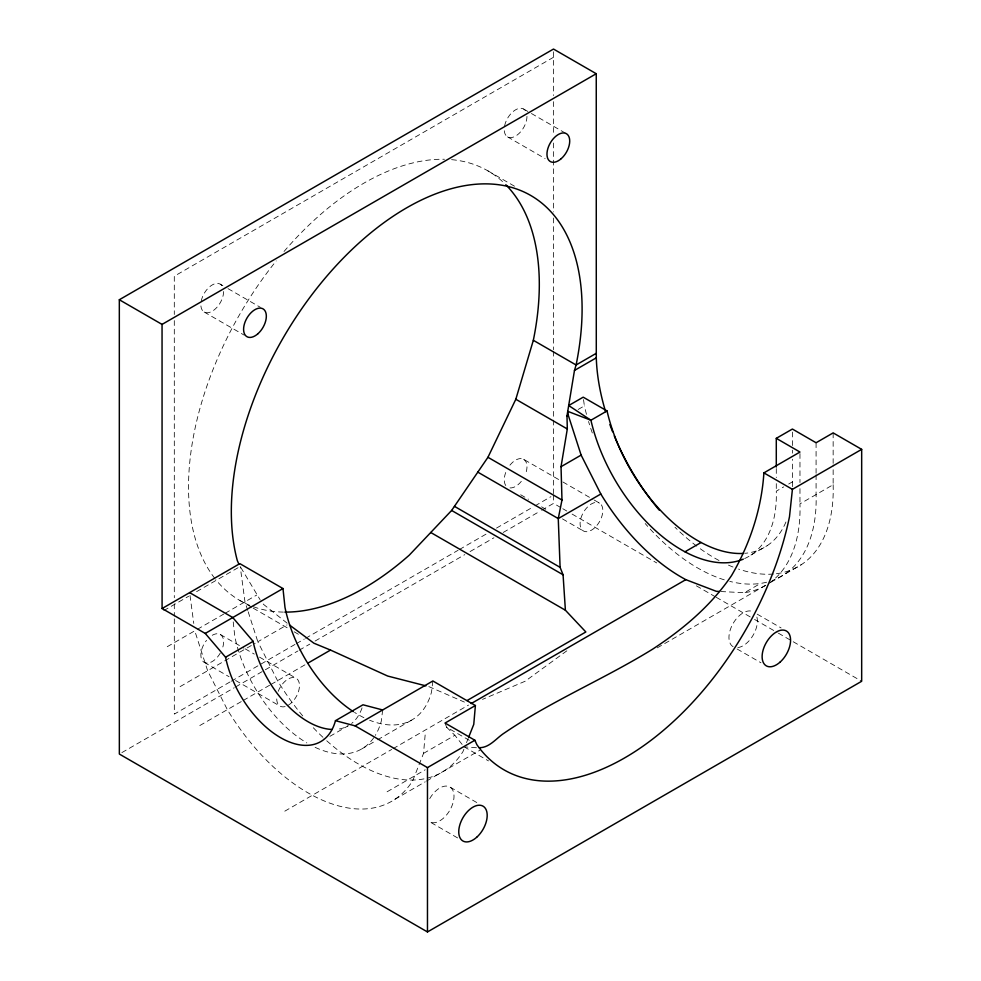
<?xml version="1.0" encoding="UTF-8"?>
<svg xmlns="http://www.w3.org/2000/svg" width="981" height="981" viewBox="0 0 981 981"><rect width="100%" height="100%" fill="white"/><g stroke="black" fill="none" stroke-linecap="round" stroke-linejoin="round"><path stroke-width="0.74" stroke-dasharray="4.91 3.68" d="M167.236 646.712L194.765 630.82L207.629 670.734L227.334 709.643A167.592 96.763 60 0 0 412.756 780.606L423.547 753.371L425.178 734.511M382.664 709.962L381.315 721.023A107.26 61.926 60 0 1 375.318 735.358M432.866 680.986L431.517 692.034A107.26 61.926 60 0 1 369.567 720.201M463.89 749.263L462.958 751.618A167.592 96.763 60 0 1 324 738.288M466.502 742.678L468.17 738.46M566.834 650.832L525.117 681.255L482.48 699.392M553.517 57.266L174.299 276.201L174.299 314.484M163.778 610.599L188.695 596.215M196.605 591.641L240.21 566.466L260.1 599.722M197.402 629.299L223.827 614.032M225.152 613.272L256.666 595.075M578.177 409.457L584.369 405.876L583.205 397.17M180.099 686.626L255.195 643.278M302.749 715.922A167.592 96.763 60 0 1 277.537 680.667L257.831 641.746L287.016 624.897M230.008 681.954L174.324 714.107L174.311 617.638M231.332 681.182L294.987 644.443M296.311 643.671L304.269 639.085M305.594 638.312L458.078 550.28M459.402 549.519L487.238 533.443M496.521 528.085L533.652 506.65M534.976 505.877L550.893 496.693M121.877 752.599L234.251 687.73M235.575 686.958L297.844 651.004M299.168 650.244L309.775 644.125M315.073 641.059L464.786 554.633M470.083 551.567L493.934 537.796M503.204 532.45L540.31 511.027M541.635 510.267L553.554 503.376L561.488 507.962M199.805 725.548L241.866 701.256M243.19 700.495L269.616 685.241M270.94 684.48L305.349 664.603M329.923 736.326L348.267 725.732A80.442 46.45 60 0 1 336.495 729.361M744.64 558.557A134.078 77.413 60 0 0 776.29 491.174L783.721 486.883M788.687 484.025L792.403 481.867L792.403 459.231M361.682 748.944L376.214 740.557M377.538 739.797L411.885 719.968M657.245 647.852L768.307 583.732A167.592 96.763 60 0 0 799.969 503.866L833.151 484.712L833.151 464.896M284.797 811.177L391.677 749.459M393.013 748.699L468.526 705.094M750.956 555.062L767.068 545.767M423.547 753.371L454.865 735.284L462.137 744.444M387.09 791.79L425.19 769.791M720.765 591.543L744.456 592.72L760.569 583.413M394.816 799.356L425.202 781.82M426.527 781.048L479.868 750.257M770.784 582.297L801.489 564.566M476.459 747.743L464.822 746.909M428.844 686.614L464.405 702.089M523.633 109.014L530.108 112.754M531.408 113.502L565.081 132.938M507.545 136.874L545.117 158.566M487.925 170.866L515.123 186.574M220.259 284.159L222.859 285.655M228.033 288.647L260.419 307.347M509.924 465.178A16.088 9.295 -60 0 1 523.658 459.329L561.586 481.23M562.886 481.978L592.965 499.341M594.278 500.089L599.501 503.118A16.088 9.295 -60 0 1 594.4 528.036A16.088 9.295 -60 0 1 580.47 519.991A16.088 9.295 -60 0 1 599.501 503.118M757.197 614.143L781.097 627.938M562.812 508.722L566.773 511.015M572.07 514.069L656.706 562.922M696.375 585.829L714.879 596.522M716.204 597.282L753.236 618.655M754.561 619.428L777.038 632.402M778.362 633.162L861.674 681.268M204.171 312.032L244.33 335.208M520.653 494.743L528.489 499.28M541.573 506.821L546.797 509.85M562.493 518.9L583.413 530.979M737.087 648.981L760.986 662.776M239.916 600.495L251.81 607.362M253.135 608.122L288.819 628.735M294.116 631.789L300.726 635.602M445.055 723.046L446.6 727.215L470.291 740.888M463.964 746.737L488.501 760.9M220.284 634.486L243.828 648.073M245.127 648.821L254.287 654.106M259.511 657.135L296.127 678.263M429.739 798.608A20.11 11.613 -60 0 1 449.85 786.995L477.722 803.096M204.195 662.347L229.039 676.694M235.587 680.471L280.039 706.136M457.612 837.921L429.739 821.833A20.11 11.613 -60 0 0 449.85 810.22A20.11 11.613 -60 0 0 449.85 786.995M287.163 623.193L263.533 604.37L260.958 600.887M446.6 727.215L454.865 735.284M247.727 610.39L244.968 601.831L240.21 566.466M248.193 611.813L257.831 641.746M190.007 595.455L193.772 623.45M233.233 621.893L234.79 636.436A107.26 61.926 60 0 0 306.82 742.911M553.542 495.16L553.554 503.376M833.151 432.891L833.151 463.375M816.082 442.75L816.082 473.222M816.082 474.743L816.082 494.559A167.592 96.763 60 0 1 772.439 580.458M799.969 453.578L799.969 482.529M799.969 488.624L799.969 503.866M792.403 432.057L792.403 448.66M792.403 450.169L792.403 453.185M776.29 468.538L776.29 477.588M776.29 483.633L776.29 491.174M553.505 51.785L553.517 95.537M553.517 101.668L553.517 135.353M553.517 143.005L553.517 211.908M553.517 218.027L553.529 349.702M553.529 351.235L553.529 418.605M553.529 420.138L553.542 493.627M174.299 320.603L174.311 597.736M174.311 603.867L174.311 616.105M833.151 484.712A167.592 96.763 60 0 1 774.867 573.897M773.469 574.032A167.592 96.763 60 0 1 738.595 569.09M733.015 567.03A167.592 96.763 60 0 1 726.001 564.001M718.999 560.494A167.592 96.763 60 0 1 697.932 547.042M696.706 546.11A167.592 96.763 60 0 1 674.977 527.238M756.903 617.086A20.11 11.613 -60 0 1 751.826 637.294A20.11 11.613 -60 0 1 736.057 647.595M733.114 646.687A20.11 11.613 -60 0 1 733.114 623.462A20.11 11.613 -60 0 1 753.224 611.85M766.615 582.224A167.592 96.763 60 0 1 729.754 581.377M724.297 579.845A167.592 96.763 60 0 1 645.191 523.535M592.316 432.977A167.592 96.763 60 0 1 588.539 421.487M586.491 414.338A167.592 96.763 60 0 1 584.369 405.876M765.793 585.301A167.592 96.763 60 0 1 744.456 592.72M785.94 521.99A134.078 77.413 60 0 1 745.18 553.284M792.403 481.867A134.078 77.413 60 0 1 792.464 486.65M451.603 159.658A248.034 143.214 -60 0 1 504.725 183.643M283.386 612.095A248.034 143.214 -60 0 1 215.82 579.673M214.839 578.434A248.034 143.214 -60 0 1 276.213 260.921M284.036 251.479A248.034 143.214 -60 0 1 444.454 159.265M322.896 737.258A167.592 96.763 60 0 1 312.056 726.418M504.602 125.887A16.088 9.295 -60 0 1 514.105 110.779A16.088 9.295 -60 0 1 525.448 110.694M526.969 116.383A16.088 9.295 -60 0 1 515.589 136.077A16.088 9.295 -60 0 1 504.222 129.517M201.228 301.044A16.088 9.295 -60 0 1 210.731 285.925A16.088 9.295 -60 0 1 222.074 285.839M223.594 291.529A16.088 9.295 -60 0 1 212.215 311.235A16.088 9.295 -60 0 1 200.847 304.662M212.239 635.283A16.088 9.295 -60 0 1 222.098 649.299M220.284 653.064A16.088 9.295 -60 0 1 203.214 661.623A16.088 9.295 -60 0 1 206.55 640.323M523.658 459.329A16.088 9.295 -60 0 1 525.473 474.142M521.303 481.364A16.088 9.295 -60 0 1 509.924 487.925M505.767 485.521A16.088 9.295 -60 0 1 505.767 472.388M278.236 691.323A16.088 9.295 -60 0 1 297.942 679.943A16.088 9.295 -60 0 1 288.083 705.339M285.14 706.59A16.088 9.295 -60 0 1 276.887 696.387M363.902 717.675A107.26 61.926 60 0 1 354.558 712.414M373.736 737.773A107.26 61.926 60 0 1 313.699 746.651M362.05 707.877A80.442 46.45 60 0 1 351.615 723.451"/><path stroke-width="1.47" d="M605.596 411.628A167.592 96.763 60 0 1 596.289 357.832L596.252 73.722L553.505 49.05L119.326 299.745L162.049 324.404L162.086 608.527L205.237 633.432L225.569 657.233A80.442 46.45 60 0 0 280.517 737.638A80.442 46.45 60 0 0 335.465 720.679L355.122 725.866L432.866 680.986L475.393 705.523L473.762 724.383L468.734 737.05M119.326 299.745L119.351 754.058L427.471 931.95L861.674 681.268L861.674 449.359L833.151 432.891L816.082 442.75L792.403 429.04L776.29 438.335L799.969 452.045L763.892 472.879C761.612 508.943 749.778 544.418 731.556 575.54C710.882 605.853 683.156 629.189 652.672 649.14C604.504 678.889 551.604 700.888 504.565 732.844C496.447 737.933 489.715 747.829 479.243 747.706M861.674 449.359L792.415 489.335L789.497 516.68A241.338 139.339 -60 0 1 646.933 743.353A241.338 139.339 -60 0 1 476.876 744.689L474.865 740.238L445.055 723.046L475.393 705.523M467.042 700.557L585.841 631.972L565.399 610.231L563.069 574.78L560.102 567.349L558.263 518.581L561.978 500.028L561.034 466.698L567.312 428.979L566.981 415.919L574.474 370.438L576.092 364.981L596.289 353.307M284.846 612.107A248.034 143.214 -60 0 0 409.322 555.099L451.628 510.451L487.949 457.293L515.822 399.255L533.333 340.297A248.034 143.214 -60 0 0 505.816 184.735M162.049 324.404L596.252 73.722M162.086 608.527L239.83 563.634L282.982 588.551L284.993 607.447A107.26 61.926 60 0 0 353.319 711.617M574.474 370.438L596.289 357.832M566.981 415.919L568.257 415.184L567.729 411.333L590.918 420.236A134.078 77.413 60 0 0 743.304 559.145M205.237 633.432L282.982 588.551M607.031 410.929L590.918 420.236L568.686 405.545L583.205 397.17L607.031 410.929A134.078 77.413 60 0 0 743.745 553.394M225.569 657.233L253.11 641.341A80.442 46.45 60 0 0 332.105 729.472M561.034 466.698L581.12 455.098L568.257 415.184M307.997 663.07L330.523 650.072L387.679 676.044L425.901 685.866M719.281 591.469L716.326 591.322L685.817 579.648A167.592 96.763 60 0 1 600.826 494.019L558.263 518.581L477.808 472.131M335.465 720.679L362.995 704.787L382.664 709.962M684.971 551.8L701.084 542.505M471.174 703.573L685.817 579.648M355.122 725.866L427.471 767.596L474.865 740.238M330.523 650.072L313.945 643.229L289.554 625.044M763.892 472.879L792.415 489.335M533.333 340.297L576.092 364.981A248.034 143.165 -60 0 0 406.71 207.8A248.034 143.165 -60 0 0 237.304 560.568L238.898 564.185M515.822 399.255L567.312 428.979M487.949 457.293L561.978 500.028M454.436 506.343L560.102 567.349M451.628 510.451L563.069 574.78M430.745 532.487L565.399 610.231M189.627 592.622L232.767 617.54L253.11 641.341M581.12 455.098L600.826 494.019M776.29 438.335L776.29 467.017M427.471 767.596L427.471 931.95M659.207 510.12A167.592 96.763 60 0 1 614.302 435.944M612.585 431.701A167.592 96.763 60 0 1 609.888 424.565M476.656 837.308A20.11 11.613 -60 0 0 483.032 806.161A20.11 11.613 -60 0 0 459.231 827.253A20.11 11.613 -60 0 0 476.656 837.308M780.03 662.163A20.11 11.613 -60 0 0 786.406 631.004A20.11 11.613 -60 0 0 762.605 652.107A20.11 11.613 -60 0 0 780.03 662.163M561.279 158.615A16.088 9.295 -60 0 0 566.38 133.686A16.088 9.295 -60 0 0 547.349 150.559A16.088 9.295 -60 0 0 561.279 158.615M257.905 333.761A16.088 9.295 -60 0 0 263.006 308.843A16.088 9.295 -60 0 0 243.975 325.717A16.088 9.295 -60 0 0 257.905 333.761"/></g></svg>
